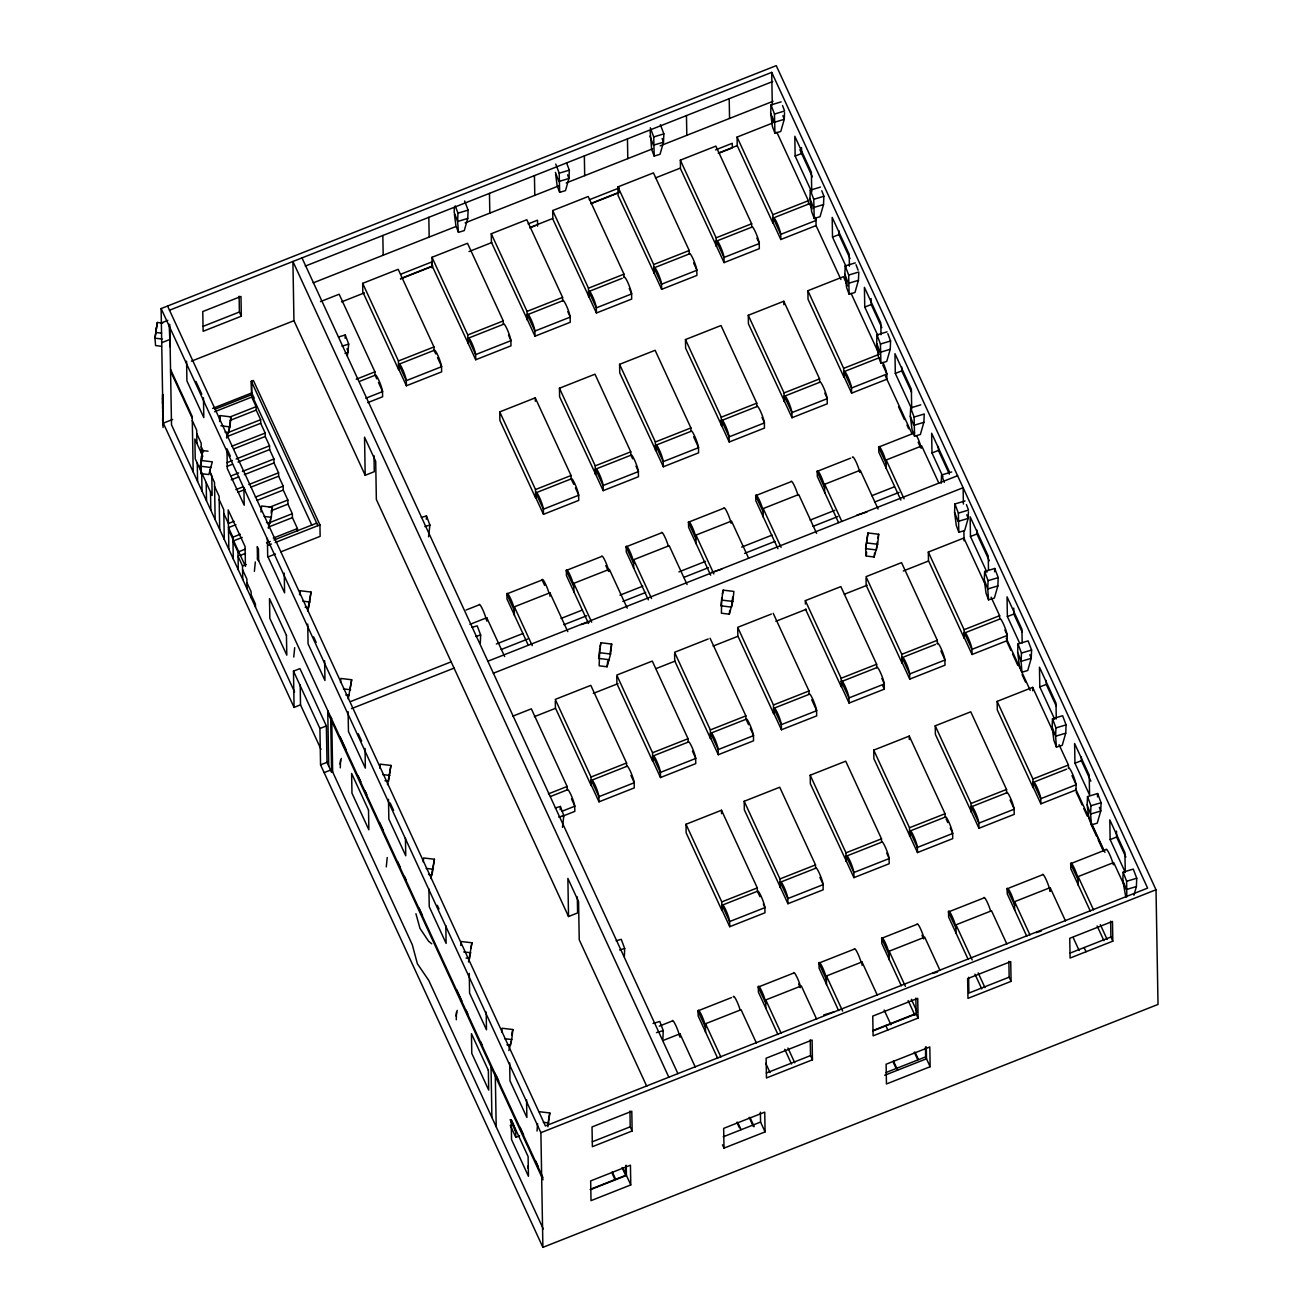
<?xml version="1.0" encoding="UTF-8"?>
<svg xmlns="http://www.w3.org/2000/svg" width="1313" height="1313" viewBox="0 0 1313 1313"><rect width="100%" height="100%" fill="white"/><g stroke="black" fill="none" stroke-linecap="round" stroke-linejoin="round"><path stroke-width="1.5" d="M162.812 416.237L163.075 427.562M162.664 409.64L162.812 416.566M162.664 408.622L162.681 394.228L162.664 407.998M162.746 403.6L162.779 406.866L162.631 397.609M162.763 404.683L162.681 402.041L163.009 412.43M162.746 401.089L162.681 402.812L162.746 400.892M331.762 720.492L332.649 771.913L331.615 772.323L327.003 762.311L326.363 725.941L299.938 668.596L293.488 671.14L319.912 728.485L320.553 764.855L542.893 1247.35L1158.017 1004.429L1156.014 889.754L776.246 65.65L161.122 308.571L163.091 423.853L163.157 416.73M163.107 425.051L163.157 416.172M163.091 424.559L163.14 417.928M162.779 406.8L162.714 416.008L162.812 412.397M163.091 423.459L162.943 405.619M162.993 418.141L163.091 421.703M162.812 415.154L162.828 413.923M162.828 408.524L162.812 409.853L162.96 407.949M162.943 403.928L162.812 412.266M300.201 684.713L300.513 704.835L294.063 707.395L163.107 422.72M162.779 413.529L162.845 409.262L162.828 411.412M162.714 398.889L162.763 398.069M163.157 416.927L163.14 418.125L163.009 413.103M162.796 409.689L162.828 409.016M162.812 402.91L162.631 398.331L162.812 400.596M162.812 409.525L162.73 415.368M163.107 420.324L163.009 418.847L163.14 419.668M162.73 402.812L162.697 400.301M162.648 397.724L162.697 395.787M162.697 403.944L162.779 401.548M162.714 410.674L162.779 413.332M162.763 416.713L162.664 420.505L162.812 415.696M345.122 338.278L345.253 334.963L338.508 336.981M345.253 334.963L348.716 344.104L347.371 355.889M426.315 519.242L426.462 515.911L421.391 517.437M426.462 515.911L429.909 525.052L428.563 536.836M454.38 207.339L454.167 212.329L457.63 221.47L458.434 232.335L464.26 230.596L467.756 218.434L468.101 210.129L464.638 200.971M455.217 205.846L457.974 213.166L457.63 221.47L467.756 218.434M480.312 643.288L480.656 634.983L477.21 625.825L472.138 627.351M555.744 164.043L559.207 173.201L559.666 192.355L565.476 190.615L568.972 178.453L569.333 170.148L566.56 162.828M560.224 809.776L560.372 806.445L555.317 807.971M560.372 806.445L563.835 815.603L562.489 827.371M660.39 124.719L663.853 133.877L663.492 142.181L660.012 154.327L654.186 156.083L651.642 149.354L650.132 131.087M650.263 127.771L653.726 136.913L654.186 156.083M624.332 956.767L624.676 948.462L621.23 939.32L616.158 940.83M662.901 1038.911L663.246 1030.607L659.799 1021.448L653.037 1023.484M784.534 112.672L784.255 119.319L780.759 131.481L774.933 133.22L772.405 126.491L770.665 113.213L771.026 104.909L781.137 101.872M771.026 104.909L774.473 114.05L774.933 133.22M821.807 190.762L823.891 196.261L823.53 204.565L820.034 216.711L814.224 218.467L811.68 211.738L809.957 198.46L810.302 190.155L820.428 187.103M810.302 190.155L813.765 199.297L814.224 218.467M849.134 294.227L848.674 275.057L858.8 272.021L858.439 280.326L854.96 292.487L849.134 294.227L846.59 287.498L844.866 274.22L845.211 265.915L855.337 262.879M887.818 333.666L890.575 340.986L890.23 349.291L886.735 361.436L880.908 363.192L878.364 356.463L876.641 343.185L876.986 334.881L887.112 331.828M876.986 334.881L880.449 344.022L880.908 363.192M914.57 436.211L914.111 417.058L924.237 414.005L923.876 422.326L920.38 434.472L914.57 436.211L912.026 429.499L910.303 416.205L910.648 407.9L920.774 404.864M941.208 483.299L941.569 474.994L951.695 471.958M968.436 511.742L968.157 518.389L964.661 530.55L958.835 532.29L956.307 525.561L954.567 512.283L954.928 503.979L965.039 500.942M954.928 503.979L958.375 513.12L958.835 532.29M984.29 579.821L984.635 571.516L994.762 568.463L998.225 577.622L997.864 585.926L994.368 598.072L988.558 599.828L986.014 593.099L984.29 579.821L987.737 588.963L988.558 599.828M984.635 571.516L988.098 580.658L987.737 588.963L997.864 585.926M994.614 571.795L994.762 568.463M1017.657 652.233L1018.002 643.912L1028.128 640.875L1031.591 650.033L1031.23 658.338L1027.734 670.483L1021.924 672.24L1019.38 665.51L1017.657 652.233L1021.104 661.375L1021.924 672.24M1018.002 643.912L1021.465 653.07L1021.104 661.375L1031.23 658.338L1029.852 654.678M1052.14 727.074L1052.501 718.769L1062.627 715.733L1066.074 724.874L1065.729 733.179L1062.233 745.341L1056.423 747.081L1053.879 740.351L1052.14 727.074L1055.603 736.232L1056.423 747.081M1052.501 718.769L1055.947 727.911L1055.603 736.232L1065.729 733.179M1087.148 804.902L1087.509 796.597L1097.635 793.544L1101.082 802.703L1100.737 811.007L1097.241 823.153L1091.431 824.909L1088.887 818.18L1087.148 804.902L1090.611 814.044L1091.431 824.909M1087.509 796.597L1090.955 805.739L1090.611 814.044L1100.737 811.007L1099.358 807.347M1097.487 796.876L1097.635 793.544M1125.815 897.074L1122.812 880.432L1123.173 872.127L1133.283 869.091L1136.746 878.233L1136.401 886.538L1133.907 895.22M1123.173 872.127L1126.62 881.269L1126.817 896.828M163.091 423.213L172.643 419.487M162.681 323.146L157.314 322.489L154.983 338.163L155.574 345.565L161.499 346.287M162.139 339.033L154.983 338.163L157.314 322.489M208.045 451.196L202.678 450.54L200.347 466.213L200.938 473.616L208.833 474.567L212.329 461.831L201.595 460.535L200.347 466.213L211.098 467.51M201.595 460.535L202.678 450.54M200.938 473.616L201.431 456.218M219.583 421.588L220.223 415.597L230.973 416.894L229.89 426.889L226.952 437.869M226.591 437.705L227.001 433.881M260.992 512.004L261.632 505.997L272.382 507.294L271.299 517.289L268.361 528.269M270.494 518.963L270.051 522.968L266.473 522.541M299.873 594.74L300.3 590.752L311.05 592.048L307.587 611.251M340.51 682.465L340.937 678.46L351.687 679.757L348.224 698.959M340.313 767.826L340.461 760.129M349.997 689.44L351.687 679.757M379.752 768.154L380.196 764.15L390.929 765.446L387.483 784.649M423.229 861.968L423.656 857.963L434.406 859.26L430.943 878.463M460.797 945.491L461.24 941.503L471.974 942.8L468.528 962.002M456.284 1019.758L456.432 1012.044M470.3 952.467L469.644 958.474L466.066 958.03M501.664 1032.248L502.108 1028.243L512.841 1029.54L511.758 1039.551L508.82 1050.515M510.954 1041.225L510.511 1045.214L506.933 1044.787M548.128 1122.648L549.802 1112.964L539.069 1111.684M599.68 648.409L599.171 665.822L607.082 666.774L610.578 654.038L611.661 644.043L600.911 642.746L600.09 646.521M547.898 1126.751L549.802 1112.964M609.33 659.717L598.597 658.42L600.911 642.746M607.082 666.774L607.706 661.03M609.987 653.71L611.661 644.043M721.69 597.825L721.411 613.22L729.322 614.172L732.818 601.436L733.901 591.441L723.151 590.144L722.331 593.936M732.654 597.12L731.571 607.115L720.837 605.818L723.151 590.144M729.322 614.172L729.733 610.348M877.248 541.924L876.395 549.934L865.644 548.637L867.975 532.963L878.709 534.26L877.642 544.255L874.13 556.991L866.235 556.039L865.644 548.637L867.975 532.963M866.235 556.039L866.646 552.199M874.13 556.991L874.54 553.15M219.402 419.372L220.223 415.597M230.973 416.894L228.643 432.568L225.065 432.125M255.329 561.98L254.377 571.368M271.135 512.973L272.382 507.294M299.479 594.526L300.3 590.752M294.703 647.67L293.751 657.042M311.05 592.048L308.719 607.722L305.141 607.279M340.034 764.117L341.282 758.454M390.929 765.446L388.615 781.12L385.021 780.693M387.22 857.504L386.268 866.875M434.406 859.26L432.075 874.934L428.498 874.507M455.988 1016.049L457.236 1010.37M470.727 948.462L471.974 942.8M511.594 1035.218L512.841 1029.54M537.575 1123.567L537.033 1131.051M877.888 538.035L878.709 534.26M169.508 310.213L771.716 72.379L1147.628 888.113L545.42 1125.947L167.572 306.027M161.368 322.949L167.818 320.388M305.273 266.112L772.717 81.521M161.712 342.693L169.246 339.722M203.023 326.379L239.393 312.018L239.114 296.213M313.183 282.869L455.709 226.591M465.179 222.849L558.813 185.872M566.215 182.95L652.545 148.845M660.16 145.841L773.062 101.265M241.329 316.203L203.121 331.286L202.776 311.542L240.985 296.459L241.329 316.203L239.393 312.018M398.791 366.015L398.594 369.544L362.815 291.896L362.667 283.345L398.184 269.313L433.963 346.944L434.029 350.374L435.834 353.952M468.183 343.399L432.141 265.866L431.993 257.299L467.51 243.282L503.289 320.914L503.355 324.344A9.667 1.395 68.5 0 1 507.064 329.087A9.667 1.395 68.5 0 1 510.888 340.691L510.97 345.828L475.716 359.746L468.183 343.399L468.101 338.262A9.667 1.395 68.5 0 1 471.81 343.021A9.667 1.395 68.5 0 1 475.634 354.608L475.716 359.746M527.465 319.847L491.423 242.314L491.275 233.747L526.792 219.731L562.571 297.362L562.637 300.792A9.667 1.395 68.5 0 1 566.33 305.535A9.667 1.395 68.5 0 1 570.17 317.139L570.252 322.276L534.998 336.194L527.465 319.847L527.383 314.71A9.667 1.395 68.5 0 1 531.076 319.469A9.667 1.395 68.5 0 1 534.916 331.057L534.998 336.194M320.454 301.613L339.148 294.227L374.927 371.858L374.993 375.288A9.667 1.395 68.5 0 1 378.702 380.031A9.667 1.395 68.5 0 1 382.526 391.635L382.608 396.772L367.771 402.631M772.93 218.139L773.012 223.276L737.233 145.628L737.085 137.077L772.602 123.045L772.504 116.972M588.881 296.64L552.839 219.107L552.691 210.556L588.208 196.523L623.987 274.171L624.052 277.585A9.667 1.395 68.5 0 1 627.762 282.344A9.667 1.395 68.5 0 1 631.586 293.931L631.684 299.069L596.414 312.986L588.881 296.64L588.798 291.502A9.667 1.395 68.5 0 1 592.508 296.262A9.667 1.395 68.5 0 1 596.332 307.849L596.414 312.986M716.537 246.253L680.495 168.721L680.347 160.153L715.864 146.12L751.643 223.768L751.709 227.198A9.667 1.395 68.5 0 1 755.418 231.941A9.667 1.395 68.5 0 1 759.242 243.545L759.324 248.666L724.07 262.6L716.537 246.253L716.455 241.116A9.667 1.395 68.5 0 1 720.164 245.859A9.667 1.395 68.5 0 1 723.988 257.463L724.07 262.6M654.12 272.989L618.078 195.456L617.914 186.906L653.447 172.873L689.227 250.52L689.276 253.934A9.667 1.395 68.5 0 1 692.985 258.694A9.667 1.395 68.5 0 1 696.809 270.281L696.908 275.418L661.654 289.336L654.12 272.989L654.022 267.868A9.667 1.395 68.5 0 1 657.731 272.612A9.667 1.395 68.5 0 1 661.555 284.199L661.654 289.336M400.613 274.269L431.879 261.927L431.993 267.852M528.138 223.916L537.509 220.207L537.608 226.131M589.291 199.757L619.276 187.923M715.536 149.895L732.26 143.298L732.326 147.253M191.419 361.173L293.948 320.684L292.914 261.468L668.826 1077.202M341.561 301.892L364.39 292.881M400.531 278.602L432.863 265.833M469.004 251.554L491.833 242.544M529.878 227.51L552.707 218.5M590.752 203.482L619.293 192.207M655.433 177.928L680.167 168.162M718.211 153.145L737.233 145.628M400.465 278.963L431.731 266.605M529.861 227.855L535.474 225.639M591.014 203.712L619.129 192.617M719.114 153.129L732.112 147.992M810.892 190.204L795.153 156.05L801.603 153.506L801.504 147.581M212.657 408.409L251.653 392.997L251.341 381.262L253.393 380.458L319.929 524.872L320.142 536.344L280.998 551.788M214.544 409.377L251.686 394.704L311.788 525.118M214.577 411.773L251.735 397.1L251.456 381.541M230.12 416.927L256.133 406.653L251.735 397.1M230.185 420.357L256.199 410.083L256.133 406.653M398.594 369.544L398.446 360.977L433.963 346.944M467.92 343.497L467.773 334.946L503.289 320.914M527.202 319.945L527.055 311.394L562.571 297.362M356.233 379.244L374.927 371.858M773.012 223.276L772.865 214.708L808.381 200.692L776.869 132.285M588.618 296.754L588.47 288.187L623.987 274.171M716.274 246.352L716.127 237.801L751.643 223.768M398.496 364.407L434.16 350.325A9.667 1.395 68.5 0 1 437.721 355.117A9.667 1.395 68.5 0 1 441.545 366.721L441.644 371.858L406.39 385.776L398.857 369.429M227.182 432.913L260.631 419.7L256.199 410.083M653.858 273.104L653.693 264.537L689.227 250.52M467.838 338.377L503.503 324.278M527.104 314.825L562.768 300.726M360.139 381.147L375.124 375.239L376.798 378.866M775.047 217.302L808.595 204.057L808.381 200.692M588.536 291.617L622.198 278.323M716.192 241.215L751.857 227.133M653.759 267.967L689.423 253.885M227.247 436.507L260.68 423.295L260.631 419.7M231.744 446.256L265.177 433.044L260.68 423.295M233.665 448.931L265.242 436.474L265.177 433.044M365.818 398.233L382.657 391.569L378.472 382.493M816.128 220.403L780.726 234.371L780.808 239.508L816.062 225.59L815.98 220.453A9.667 1.395 68.5 0 0 815.357 217.433M226.821 462.701L232.401 460.486M236.11 459.025L269.542 445.813L265.242 436.474M226.886 466.46L232.467 464.26M238.03 462.061L269.608 449.588L269.542 445.813M846.146 266.687L832.524 237.144L838.974 234.584L838.909 230.645M231.219 475.864L238.654 472.926M242.363 471.449L273.941 458.992L269.608 449.588M231.285 479.803L238.72 476.865M244.3 474.666L274.023 462.931L273.941 458.992M235.848 489.667L243.266 486.729M248.846 484.53L278.569 472.795L274.023 462.931M237.751 492.359L245.186 489.421M250.767 487.221L278.619 476.209L278.569 472.795M255.329 497.135L283.198 486.122L278.619 476.209M257.25 500.335L283.263 490.061L283.198 486.122M655.794 450.425L619.736 372.892L619.588 364.325L655.121 350.292L690.901 427.94L690.95 431.37A9.667 1.395 68.5 0 1 694.659 436.113A9.667 1.395 68.5 0 1 698.483 447.717L698.582 452.837L663.328 466.772L655.794 450.425L655.696 445.288A9.667 1.395 68.5 0 1 659.405 450.031A9.667 1.395 68.5 0 1 663.229 461.634L663.328 466.772M535.573 492.949L571.253 478.868A9.667 1.395 68.5 0 1 574.815 483.676A9.667 1.395 68.5 0 1 578.639 495.264L578.721 500.401L543.467 514.335L543.385 509.198A9.667 1.395 68.5 0 0 539.545 497.594A9.667 1.395 68.5 0 0 535.852 492.851L535.671 498.087L499.892 420.439L499.744 411.888L535.261 397.855L571.04 475.503L571.106 478.917L573.765 484.316M595.659 474.305L559.601 396.772L559.453 388.221L594.986 374.189L630.765 451.82L630.814 455.25A9.667 1.395 68.5 0 1 634.524 459.993A9.667 1.395 68.5 0 1 638.348 471.597L638.446 476.734L603.176 490.652L595.659 474.305L595.56 469.168A9.667 1.395 68.5 0 1 599.27 473.927A9.667 1.395 68.5 0 1 603.094 485.515L603.176 490.652M844.013 373.384L843.816 376.913L808.037 299.266L807.889 290.715L843.406 276.682L847.673 285.922M721.674 425.658L685.616 348.126L685.468 339.558L721.001 325.526L756.78 403.173L756.83 406.603A9.667 1.395 68.5 0 1 760.539 411.346A9.667 1.395 68.5 0 1 764.363 422.95L764.461 428.071L729.207 442.005L721.674 425.658L721.576 420.521A9.667 1.395 68.5 0 1 725.285 425.264A9.667 1.395 68.5 0 1 729.109 436.868L729.207 442.005M784.468 401.384L748.426 323.835L748.279 315.284L783.795 301.251L819.575 378.899L819.64 382.313A9.667 1.395 68.5 0 1 823.349 387.072A9.667 1.395 68.5 0 1 827.174 398.66L827.256 403.797L792.002 417.731L784.468 401.384L784.124 396.345M233.977 521.294L228.413 523.493L223.817 513.547M269.28 507.36L287.842 500.023L283.263 490.061M235.913 524.675L228.478 527.613L232.893 537.181L233.271 558.911M271.2 510.741L287.924 504.126L287.842 500.023M293.948 320.684L365.195 475.29L374.271 471.695L373.992 455.644M232.893 537.181L240.312 534.243M270.035 522.508L292.323 513.695L287.924 504.126M242.249 537.444L232.959 541.104L237.998 552.034L238.293 569.826M268.246 527.169L292.405 517.634L292.323 513.695M237.998 552.034L245.416 549.097M273.285 538.084L297.427 528.548L292.405 517.634M266.555 542.926L270.265 541.465M273.99 540.004L316.712 523.132M877.855 335.537L864.758 307.078L871.208 304.534L871.093 298.609M239.918 555.58L245.498 553.38M267.737 545.486L271.446 544.025M275.156 542.548L319.929 524.872M242.757 579.493L242.511 565.969L246.237 564.508M267.967 556.942L275.418 554.004M655.515 450.523L655.368 441.972L690.901 427.94M535.671 498.087L535.523 489.536L571.04 475.503M595.38 474.42L595.232 465.852L630.765 451.82M843.816 376.913L843.668 368.346L879.185 354.329L851.07 293.324M721.395 425.757L721.247 417.206L756.78 403.173M784.206 401.483L784.058 392.932L819.575 378.899M595.298 469.283L630.962 455.201L632.636 458.828M655.433 445.386L691.098 431.304M843.717 371.776L843.996 371.661A9.667 1.395 68.5 0 1 847.689 376.421A9.667 1.395 68.5 0 1 851.53 388.008L851.612 393.145L886.866 379.227L886.784 374.09A9.667 1.395 68.5 0 0 882.96 362.486M845.851 370.939L879.25 357.743M721.313 420.62L756.977 406.538M786.241 395.508L819.788 382.264M895.318 373.417L894.974 353.673L911.353 389.222L911.698 408.967L895.318 373.417L901.768 370.873L901.703 366.934M466.033 610.036L479.032 604.899A9.667 1.395 68.5 0 1 482.265 608.658A9.667 1.395 68.5 0 1 486.352 619.933M549.064 593.295A9.667 1.395 68.5 0 0 544.944 582.808A9.667 1.395 68.5 0 0 542.154 579.969L506.752 593.952L514.286 610.299L514.384 615.436M850.627 458.155L817.096 471.4L824.63 487.747L824.712 492.884M469.939 624.364L486.762 617.717L504.652 656.533M514.286 610.299L514.368 606.819L549.901 592.787L567.79 631.602M573.83 591.95L573.814 583.333L609.347 569.317L627.237 608.132M633.67 568.316L633.67 559.699L669.187 545.683L687.076 584.498M695.988 543.713L695.988 535.097L731.505 521.064L748.541 558.041M763.214 517.158L763.214 508.541L798.731 494.525L816.62 533.341M824.63 487.747L824.712 484.267L860.228 470.235L878.118 509.05M886.209 468.593L886.193 459.977L921.726 445.944L938.762 482.921M942.915 476.701L931.984 452.969L938.434 450.425L938.368 446.469M350.538 701.585L451.163 661.834M496.363 643.994L522.984 633.473M561.028 618.456L581.938 610.2M619.966 595.166L642.796 586.156M678.919 571.894L705.541 561.373M741.681 547.111L772.11 535.097M810.137 520.079L834.855 510.314M871.832 495.707L894.334 486.828M351.523 708.626L454.068 668.12M501.172 649.525L527.793 639.004M563.917 624.742L586.747 615.731M622.871 601.469L645.684 592.458M683.728 577.425L708.446 567.676M744.569 553.397L774.998 541.383M813.042 526.365L837.76 516.6M874.721 501.993L899.11 492.375M330.679 718.917L331.729 718.506M487.862 661.227L957.587 475.716M319.912 728.485L326.363 725.941M493.393 673.224L963.118 487.714L963.397 504.061M320.553 764.855L327.003 762.311M324.13 772.635L330.581 770.091M512.661 716.209L531.355 708.839L567.134 786.471L567.183 789.901A9.667 1.395 68.5 0 1 570.892 794.644A9.667 1.395 68.5 0 1 574.717 806.248L574.815 811.385L561.816 816.505M708.216 638.988L674.57 652.282L710.349 729.913L710.497 738.48L710.678 733.228A9.667 1.395 68.5 0 1 714.37 737.988A9.667 1.395 68.5 0 1 718.211 749.575L718.293 754.712L753.547 740.795L753.465 735.657A9.667 1.395 68.5 0 0 749.625 724.054A9.667 1.395 68.5 0 0 745.932 719.311L745.866 715.88L710.087 638.249M771.355 614.057L737.693 627.335L773.472 704.983L773.62 713.533L773.8 708.298A9.667 1.395 68.5 0 1 777.509 713.057A9.667 1.395 68.5 0 1 781.333 724.645L781.432 729.782L816.686 715.864L816.588 710.727A9.667 1.395 68.5 0 0 812.763 699.123A9.667 1.395 68.5 0 0 809.054 694.38L809.005 690.95L773.226 613.319M805.394 604.046L805.345 600.632L840.862 586.599L876.641 664.247L876.707 667.661A9.667 1.395 68.5 0 1 880.399 672.42A9.667 1.395 68.5 0 1 884.24 684.007L884.322 689.144L849.068 703.062L841.535 686.715L841.469 683.302M991.102 597.185L999.62 615.682L999.685 619.096A9.667 1.395 68.5 0 1 1003.395 623.839A9.667 1.395 68.5 0 1 1007.219 635.443L1007.301 640.58L972.047 654.498L971.965 649.361A9.667 1.395 68.5 0 0 968.141 637.773A9.667 1.395 68.5 0 0 964.431 633.014L964.251 638.266L928.472 560.618L928.324 552.067L963.84 538.035L985.144 584.252M986.949 572.255L970.471 536.508L976.921 533.964L976.856 530.009M534.358 716.668L555.268 708.413M593.312 693.395L618.029 683.63M656.073 668.596L675.079 661.096M713.123 646.078L737.84 636.313M775.885 621.295L806.313 609.265M844.341 594.247L867.171 585.237M903.295 570.974L928.012 561.209M548.44 793.856L567.134 786.471M591.047 777.033L626.564 763.001L590.801 685.353L555.268 699.386L591.047 777.033L591.195 785.584L591.375 780.349A9.667 1.395 68.5 0 1 595.084 785.092A9.667 1.395 68.5 0 1 598.909 796.696L598.991 801.833L634.261 787.898L634.163 782.761A9.667 1.395 68.5 0 0 630.338 771.174A9.667 1.395 68.5 0 0 626.629 766.415L626.564 763.001M652.545 752.743L688.061 738.71L652.282 661.079L616.765 675.095L652.545 752.743L652.692 761.294L652.61 756.173M710.349 729.913L745.866 715.88M773.472 704.983L809.005 690.95M841.535 686.715L841.124 678.263L876.641 664.247M901.785 654.317L937.318 640.284L901.539 562.637L866.006 576.67L901.785 654.317L901.933 662.868L901.85 657.731M964.251 638.266L964.103 629.698L999.62 615.682M550.492 796.499L567.183 789.901M591.113 780.447L626.777 766.365M654.727 755.32L688.275 742.075M710.399 733.343L746.063 719.261L748.574 724.694M773.538 708.413L809.202 694.314M841.173 681.693L876.838 667.611M903.968 656.894L935.513 644.437M902.212 662.77L909.745 679.116L944.999 665.182L944.9 660.045A9.667 1.395 68.5 0 0 941.076 648.458A9.667 1.395 68.5 0 0 937.367 643.698L937.515 643.649M964.169 633.129L999.833 619.047M1019.791 643.534L1007.383 616.585L1013.833 614.041L1013.734 608.116M561.734 811.368L574.864 806.182L571.516 798.928M652.955 761.195L660.488 777.542L695.742 763.624L695.66 758.487A9.667 1.395 68.5 0 0 691.836 746.884A9.667 1.395 68.5 0 0 688.127 742.14L688.061 738.71M722.117 906.938L721.92 910.467L686.141 832.819L685.993 824.269L721.51 810.236L757.289 887.883L757.338 891.297L759.997 896.697M780.398 887.375L744.34 809.826L744.192 801.275L779.725 787.242L815.504 864.89L815.554 868.303A9.667 1.395 68.5 0 1 819.263 873.063A9.667 1.395 68.5 0 1 823.087 884.65L823.185 889.787L787.931 903.721L780.398 887.375L780.299 882.238A9.667 1.395 68.5 0 1 784.009 886.981A9.667 1.395 68.5 0 1 787.833 898.584L787.931 903.721M846.393 861.295L810.351 783.763L810.203 775.212L845.72 761.179L881.499 838.826L881.565 842.24A9.667 1.395 68.5 0 1 885.274 847A9.667 1.395 68.5 0 1 889.098 858.587L889.18 863.724L853.926 877.642L846.393 861.295L846.311 856.174A9.667 1.395 68.5 0 1 850.003 860.918A9.667 1.395 68.5 0 1 853.844 872.521L853.926 877.642M909.942 836.217L873.884 758.668L873.736 750.117L909.269 736.084L945.048 813.732L945.097 817.146A9.667 1.395 68.5 0 1 948.807 821.905A9.667 1.395 68.5 0 1 952.631 833.492L952.729 838.63L917.475 852.547L909.942 836.217L909.581 831.178M971.423 811.926L935.381 734.394L935.233 725.826L970.75 711.81L1006.529 789.441L1006.595 792.871A9.667 1.395 68.5 0 1 1010.304 797.615A9.667 1.395 68.5 0 1 1014.128 809.218L1014.21 814.355L978.956 828.273L971.423 811.926L971.374 808.496M1033.265 784.058L1033.068 787.587L997.289 709.939L997.141 701.388L1032.658 687.356L1053.962 733.573M1054.7 719.261L1039.798 686.945L1046.248 684.401L1046.182 680.446M365.195 475.29L364.538 437.147L375.699 461.372L376.355 499.498L568.529 916.523L577.605 912.945L577.326 896.894M721.92 910.467L721.773 901.9L757.289 887.883M780.119 887.473L779.971 878.922L815.504 864.89M846.13 861.41L845.982 852.843L881.499 838.826M909.663 836.315L909.515 827.748L945.048 813.732M971.16 812.025L971.013 803.474L1006.529 789.441M1033.068 787.587L1032.921 779.019L1068.437 765.003L1059.066 744.668M1074.953 763.23L1074.608 743.486L1089.216 775.162L1089.56 794.907L1074.953 763.23L1081.403 760.687L1081.338 756.731M721.822 905.33L757.486 891.248A9.667 1.395 68.5 0 1 761.048 896.057A9.667 1.395 68.5 0 1 764.872 907.644L764.97 912.781L729.716 926.699L722.183 910.352M780.037 882.336L815.701 868.254M846.032 856.273L881.696 842.191M911.698 830.341L945.245 817.096M971.078 806.888L1006.743 792.806M1032.97 782.45L1033.233 782.351A9.667 1.395 68.5 0 1 1036.942 787.094A9.667 1.395 68.5 0 1 1040.766 798.698L1040.864 803.819L1076.118 789.901L1076.036 784.764A9.667 1.395 68.5 0 0 1072.196 773.176A9.667 1.395 68.5 0 0 1068.503 768.417L1068.437 765.003M1035.104 781.612L1066.648 769.155M1110.141 839.598L1109.797 819.854L1124.929 852.679L1125.274 872.423L1110.141 839.598L1116.592 837.038L1116.493 831.129M659.241 1026.142L672.24 1021.005A9.667 1.395 68.5 0 1 675.473 1024.78A9.667 1.395 68.5 0 1 679.56 1036.039M731.456 997.617L697.909 1010.862L705.442 1027.209L705.541 1032.346M1007.022 888.803L1007.153 888.737A9.667 1.395 68.5 0 1 1010.862 893.496A9.667 1.395 68.5 0 1 1014.686 905.084L1007.022 888.803L1007.252 893.874L1026.782 936.267M1009.024 888.015L1042.424 874.819A9.667 1.395 68.5 0 1 1046.116 879.562A9.667 1.395 68.5 0 1 1049.957 891.166M663.147 1040.47L679.97 1033.823L695.299 1067.108M717.686 1058.327L698.155 1015.95L698.056 1010.813A9.667 1.395 68.5 0 1 701.766 1015.556A9.667 1.395 68.5 0 1 705.59 1027.16L705.541 1023.73L741.057 1009.713L756.386 1042.982M765.807 1008.548L765.791 999.932L801.324 985.915L816.653 1019.183M826.468 984.586L826.468 975.969L861.985 961.953L877.33 995.221M889.196 959.819L889.196 951.203L924.713 937.17L940.042 970.455M956.012 933.428L956.012 924.812L991.528 910.795L1006.874 944.063M1014.637 910.286L1014.637 901.67L1050.154 887.637L1065.483 920.905M1078.186 885.192L1078.17 876.575L1113.703 862.543L1124.765 886.57M510.248 1125.307L515.796 1137.37L519.505 1135.909M542.893 1247.35L540.89 1132.676L1156.014 889.754M872.85 1030.574L915.982 1013.538L918.066 1018.084L873.096 1035.842L872.751 1016.098L917.721 998.34L918.066 1018.084M592.344 1141.768L630.224 1126.8L629.945 1111.011M766.365 1073.033L810.515 1055.603L810.236 1039.814M873.014 1030.918L916.129 1013.899L915.867 998.093M1008.876 961.362L1009.155 977.167L968.896 993.055L968.617 977.266M1069.947 953.156L1110.913 937.006L1110.617 921.184M632.144 1130.985L592.376 1146.692L592.032 1126.948L631.799 1111.258L632.144 1130.985L630.224 1126.8M812.452 1059.788L766.464 1077.957L766.119 1058.212L812.107 1040.044L812.452 1059.788L810.515 1055.603M1011.076 981.353L967.976 998.372L967.632 978.628L1010.731 961.608L1011.076 981.353L1009.155 977.167M1112.817 941.158L1070.095 958.047L1069.75 938.303L1112.472 921.431L1112.817 941.158L1110.913 937.006M590.276 1189.315L626.252 1175.102L626.071 1165.238M723.217 1136.812L760.555 1122.057L760.391 1112.193M885.717 1072.639L925.616 1056.883L925.452 1047.003M590.44 1189.693L626.416 1175.48L626.252 1165.616M884.699 1075.281L926.502 1058.77L926.289 1046.921M630.782 1184.933L591.014 1200.64L590.669 1180.896L630.437 1165.189L630.782 1184.933L622.887 1167.618M724.005 1148.12L765.085 1131.888L764.74 1112.144L723.66 1128.376L724.005 1148.12L722.495 1144.838M930.146 1066.714L886.456 1083.964L886.111 1064.219L929.801 1046.97L930.146 1066.714L925.616 1056.883M653.726 136.913L663.853 133.877M559.207 173.201L569.333 170.148M774.473 114.05L784.6 111.014L782.532 105.532M457.974 213.166L468.101 210.129M813.765 199.297L823.891 196.261M341.971 346.14L348.716 344.104M823.53 204.565L813.404 207.602L809.957 198.46M344.991 353.427L348.355 352.426L346.977 348.766M858.439 280.326L848.329 283.378L844.866 274.22M880.449 344.022L890.575 340.986M890.23 349.291L880.104 352.327L876.641 343.185M424.854 526.579L429.909 525.052M923.876 422.326L913.75 425.363L910.303 416.205M856.782 515.123L866.908 512.07M475.601 636.493L480.656 634.983M711.597 572.271L721.723 569.235M580.986 624.578L589.422 622.05M958.375 513.12L968.502 510.084L966.434 504.602M988.098 580.658L998.225 577.622M1021.465 653.07L1031.591 650.033M558.764 817.113L563.835 815.603M1055.947 727.911L1066.074 724.874M1090.955 805.739L1101.082 802.703M619.621 949.988L624.676 948.462M1126.62 881.269L1136.746 878.233M1136.401 886.538L1126.275 889.59L1122.812 880.432M656.5 1032.625L663.246 1030.607M1036.105 932.657L1041.176 931.13M932.558 973.507L937.63 971.997M823.727 1014.933L833.853 1011.896M156.231 332.501L161.597 333.141M220.929 425.806L229.89 426.889M866.892 542.958L877.642 544.255M264.143 516.436L271.299 517.289M722.068 600.139L732.818 601.436M302.811 601.173L309.966 602.043M599.844 652.742L610.578 654.038M343.432 688.898L350.604 689.768M345.779 695.004L349.356 695.43M382.69 774.588L389.846 775.441M426.151 868.402L433.323 869.272M463.735 951.925L470.891 952.795M504.602 1038.681L511.758 1039.551M543.352 1122.32L548.719 1122.976M431.747 943.784L428.596 941.24L419.979 928.373L415.926 913.717M251.538 392.735L254.23 398.085M949.299 471.548L931.639 433.224L931.984 452.969M799.896 149.797L812.37 176.878M838.974 234.584L850.036 258.595M871.208 304.534L881.86 327.643M901.768 370.873L911.599 392.193M938.434 450.425L949.365 474.141M976.921 533.964L989.28 560.766M1013.833 614.041L1022.105 631.996M1046.248 684.401L1056.177 705.951M1081.403 760.687L1090.857 781.186M1116.592 837.038L1125.848 857.11M814.306 216.826L815.98 220.453M882.73 364.948L886.915 374.041L851.53 388.008L843.996 371.661M918.164 442.218L920.676 447.667M1004.855 629.945L1007.366 635.394L971.965 649.361L964.431 633.014M1071.982 775.622L1076.168 784.714L1040.766 798.698L1033.233 782.351M816.062 225.59L840.911 279.488M885.438 376.109L911.977 433.733M1006.201 638.184L1030.229 690.343M1075.724 789.047L1104.906 852.367M1091.497 824.219L1103.33 849.888M898.519 406.718L904.427 419.553M906.955 425.051L908.645 428.711M1006.644 641.121L1010.928 650.427M1012.651 654.153L1017.788 665.314M1022.088 674.619L1025.519 682.054M1076.102 791.854L1082.109 804.869M1083.816 808.595L1087.246 816.046M1091.513 825.286L1096.585 836.283M1098.275 839.959L1103.347 850.955M886.193 459.977L904.083 498.792M1078.17 876.575L1093.516 909.843M1100.327 924.631L1107.138 939.419M737.085 137.077L772.865 214.708M807.889 290.715L843.668 368.346M928.324 552.067L964.103 629.698M997.141 701.388L1032.921 779.019M886.111 463.456L878.578 447.109L913.979 433.126A9.667 1.395 68.5 0 1 914.554 432.699M773.275 223.161L780.808 239.508M844.078 376.798L851.612 393.145M900.899 500.105L878.807 452.181L878.725 447.06A9.667 1.395 68.5 0 1 882.434 451.803A9.667 1.395 68.5 0 1 886.259 463.407M964.513 638.151L972.047 654.498M1033.331 787.472L1040.864 803.819M1090.332 911.173L1070.801 868.779L1070.702 863.642A9.667 1.395 68.5 0 1 1074.411 868.402A9.667 1.395 68.5 0 1 1078.236 879.989L1070.555 863.708L1105.956 849.724A9.667 1.395 68.5 0 1 1109.19 853.483A9.667 1.395 68.5 0 1 1113.293 864.758M1097.126 925.911L1103.921 940.65M1084.128 947.576L1086.048 951.744M756.879 238.03L759.39 243.479L723.988 257.463L716.455 241.116M824.81 393.161L827.321 398.61L791.92 412.594L792.002 417.731M1010.091 800.077L1014.276 809.153L978.874 823.136L978.956 828.273M940.863 650.92L945.048 659.996L909.646 673.979L909.745 679.116M1073.164 937.548L1079.122 950.497M680.347 160.153L716.127 237.801M748.279 315.284L784.058 392.932M824.712 484.267L841.748 521.228M935.233 725.826L971.013 803.474M1014.637 901.67L1029.966 934.938M838.547 522.541L817.326 476.471L817.228 471.334A9.667 1.395 68.5 0 1 820.937 476.094A9.667 1.395 68.5 0 1 824.761 487.681M901.933 662.868L866.153 585.221L866.038 578.376M693.609 262.961L696.957 270.232L661.555 284.199L654.022 267.868M762 417.436L764.511 422.884L729.109 436.868L721.576 420.521M881.86 678.509L884.371 683.958L848.969 697.942L849.068 703.062M946.082 818.918L947.756 822.545M950.267 827.994L952.778 833.443L917.377 847.427L917.475 852.547M882.615 685.468L884.322 689.144M617.914 186.906L653.693 264.537M956.012 924.812L972.194 959.934M978.152 972.884L984.98 987.671M685.468 339.558L721.247 417.206M763.214 508.541L781.104 547.373M805.345 600.632L841.124 678.263M873.736 750.117L909.515 827.748M968.157 959.409L948.626 917.032L948.544 911.895L983.798 897.977A9.667 1.395 68.5 0 1 986.572 900.816A9.667 1.395 68.5 0 1 990.691 911.288M974.952 974.164L981.747 988.902M777.903 548.67L755.828 500.762L755.746 495.625A9.667 1.395 68.5 0 1 759.456 500.368A9.667 1.395 68.5 0 1 763.28 511.972L755.599 495.674L791 481.707A9.667 1.395 68.5 0 1 793.774 484.546A9.667 1.395 68.5 0 1 797.894 495.017M805.493 609.183L841.272 686.83M629.222 288.433L631.734 293.882L596.332 307.849L588.798 291.502M886.718 853.089L889.229 858.538L853.844 872.521L846.311 856.174M693.609 436.753L698.631 447.651L663.229 461.634L655.696 445.288M921.989 935.25L923.663 938.893M811.713 699.763L816.735 710.661L781.333 724.645L773.8 708.298M552.691 210.556L588.47 288.187M810.203 775.212L845.982 852.843M619.588 364.325L655.368 441.972M889.196 951.203L905.379 986.326M911.337 999.275L917.295 1012.208M695.988 535.097L713.878 573.912M889.098 954.682L881.581 938.335L916.966 924.352A9.667 1.395 68.5 0 1 919.757 927.208A9.667 1.395 68.5 0 1 923.876 937.679M695.89 538.576L688.373 522.229L723.758 508.246A9.667 1.395 68.5 0 1 727.008 512.004A9.667 1.395 68.5 0 1 731.095 523.28M901.342 985.8L881.811 943.423L881.712 938.286A9.667 1.395 68.5 0 1 885.422 943.029A9.667 1.395 68.5 0 1 889.246 954.633M908.136 1000.555L914.931 1015.294M710.678 575.225L688.603 527.301L688.504 522.18A9.667 1.395 68.5 0 1 692.214 526.923A9.667 1.395 68.5 0 1 696.038 538.527M773.899 713.435L781.432 729.782M773.62 713.533L737.84 635.902L737.725 629.058M915.079 1052.222L918.46 1059.575M914.258 1052.189L917.656 1059.525M567.79 311.624L570.302 317.073L534.916 331.057L527.383 314.71M635.984 466.099L638.495 471.548L603.094 485.515L595.56 469.168M884.141 1010.009L890.953 1024.796M819.886 877.33L823.235 884.601L787.833 898.584L780.299 882.238M750.248 728.338L753.596 735.592L718.211 749.575L710.678 733.228M885.733 1025.486L887.818 1030.016M893.349 1060.806L897.583 1069.98M893.382 1062.611L895.926 1068.109M491.275 233.747L527.055 311.394M559.453 388.221L595.232 465.852M826.468 975.969L842.651 1011.092M633.67 559.699L651.56 598.531M744.192 801.275L779.971 878.922M826.386 979.449L818.852 963.102L854.254 949.135A9.667 1.395 68.5 0 1 857.028 951.974A9.667 1.395 68.5 0 1 861.164 962.445M633.588 563.179L626.055 546.832L661.457 532.865A9.667 1.395 68.5 0 1 664.23 535.704A9.667 1.395 68.5 0 1 668.366 546.175M838.613 1010.567L819.082 968.19L819 963.053A9.667 1.395 68.5 0 1 822.709 967.796A9.667 1.395 68.5 0 1 826.534 979.4M648.359 599.828L626.285 551.92L626.203 546.782A9.667 1.395 68.5 0 1 629.912 551.526A9.667 1.395 68.5 0 1 633.736 563.129M710.76 738.366L718.293 754.712M710.497 738.48L674.718 660.833L674.603 653.989M508.525 335.176L511.036 340.625L475.634 354.608L468.101 338.262M575.439 487.944L578.77 495.214L543.385 509.198L535.852 492.851M763.345 903.951L765.019 907.595L729.618 921.562L729.716 926.699M692.46 751.167L695.808 758.422L660.406 772.405L660.488 777.542M605.785 565.575L608.296 571.024M798.599 983.995L800.274 987.622M431.993 257.299L467.773 334.946M499.744 411.888L535.523 489.536M535.934 497.988L543.467 514.335M685.993 824.269L721.773 901.9M573.814 583.333L591.703 622.165M765.791 999.932L781.137 1033.216M787.948 1048.004L794.759 1062.791M652.692 761.294L616.913 683.663L616.798 676.819M588.519 623.462L566.428 575.554L566.346 570.416A9.667 1.395 68.5 0 1 570.055 575.176A9.667 1.395 68.5 0 1 573.879 586.763L566.198 570.482L601.6 556.499A9.667 1.395 68.5 0 1 604.833 560.257A9.667 1.395 68.5 0 1 608.937 571.532M777.953 1034.529L758.405 992.152L758.323 987.015L793.577 973.097A9.667 1.395 68.5 0 1 796.351 975.936A9.667 1.395 68.5 0 1 800.487 986.408M784.747 1049.284L791.526 1064.022M765.758 1063.317L770.025 1072.557M542.154 579.969L544.665 585.417M630.962 775.441L634.31 782.712L598.909 796.696L591.375 780.349M437.508 357.579L441.693 366.655L406.291 380.639L406.39 385.776M760.555 1122.057L765.085 1131.888M749.969 1117.429L754.204 1126.603M514.368 606.819L532.257 645.635M749.165 1117.396L753.383 1126.57M705.541 1023.73L720.87 1057.014M362.667 283.345L398.446 360.977M528.22 645.093L506.999 599.023L506.9 593.886A9.667 1.395 68.5 0 1 510.609 598.646A9.667 1.395 68.5 0 1 514.433 610.233M591.474 785.486L598.991 801.833M591.195 785.584L555.415 707.937L555.301 701.093M737.676 1122.287L741.057 1129.623M736.856 1122.254L739.4 1127.752M301.99 257.89L677.902 1073.624M646.784 1086.327L579.23 939.763L578.573 901.621L567.873 878.397L568.529 916.523M622.083 1167.585L625.464 1174.922M251.341 381.262L317.877 525.676M612.235 1171.82L615.616 1179.172M612.268 1173.625L614.796 1179.14M195.867 381.344L201.792 394.179M230.333 456.136L226.952 448.816L227.297 468.544L244.202 505.226L243.89 487.451M313.643 636.92L316.187 642.418M358.252 733.721L361.633 741.057M390.191 803.014L393.572 810.351M437.327 905.33L439.018 908.99M161.122 308.571L540.89 1132.676M340.28 737.085L346.271 750.1M358.268 776.098L360.829 781.678M365.112 790.968L366.819 794.677M379.67 822.545L383.101 829.98M397.642 861.574L400.219 867.138M404.502 876.428L406.209 880.153M419.06 908.022L422.474 915.456M456.727 989.772L461.864 1000.916M466.148 1010.206L467.855 1013.915M480.706 1041.783L482.413 1045.509M496.117 1075.249L498.694 1080.829M520.096 1127.276L523.526 1134.711M535.507 1160.725L538.084 1166.305M170.542 369.429L192.223 416.484L193.192 471.925M257.463 558.074L543.024 1177.728M170.559 371.136L192.24 418.191M327.774 712.631L543.057 1179.78M192.289 420.587L196.687 430.139L196.917 443.417M196.753 433.553L201.184 443.17L201.349 453.034M201.25 446.765L203.499 451.639M511.2 1119.841L528.105 1156.523L528.45 1176.267L511.545 1139.586L511.2 1119.841A9.798 1.411 68.5 0 1 515.697 1131.675L515.796 1137.37M510.15 1119.628L515.697 1131.675M202.858 456.284L194.882 439.018L195.227 458.762L212.132 495.428L211.787 475.683L210.162 472.138M214.577 486.401L219.123 496.265L219.698 529.467M219.189 499.695L223.752 509.608L224.277 539.38M228.528 529.664L245.433 566.33L245.088 546.585L228.183 509.92L228.856 549.343M238.063 556.302L242.511 565.969M242.577 569.744L246.877 579.049L247.041 588.815M246.942 582.644L251.128 591.753L251.243 597.907M251.193 594.822L255.428 604.029L255.477 607.098M332.649 771.913L412.282 944.704L417.386 963.758L428.727 980.368L543.287 1228.984M294.572 691.935L171.511 424.887L169.754 324.459M300.513 704.835L321.012 749.329M966.778 514.729L968.157 518.389L958.03 521.442L954.567 512.283M941.569 474.994L944.326 482.314M910.648 407.9L914.111 417.058M856.027 264.701L858.111 270.199M845.211 265.915L848.674 275.057M782.876 115.659L784.255 119.319L774.128 122.372L770.665 113.213M662.113 138.522L663.492 142.181L653.365 145.218L649.919 136.076M567.593 174.81L568.972 178.453L558.846 181.506L555.399 172.348M559.666 192.355L557.122 185.642L555.645 174.252M458.434 232.335L455.89 225.606L454.413 214.232M169.164 324.311L170.148 346.829M1056.276 718.9L1056.013 703.111L1039.453 667.201L1039.798 686.945M1050.154 887.637L1050.219 891.067M1032.658 687.356L1032.724 690.786M1022.17 642.993L1021.941 629.173L1007.038 596.841L1007.383 616.585M988.492 569.908L988.246 556.072L970.126 516.764L970.471 536.508M963.873 530.6L964.054 540.808M937.318 640.284L937.367 643.698M909.269 736.084L909.318 739.514M881.007 334.749L880.793 322.9L864.414 287.334L864.758 307.078M861.985 961.953L862.05 965.367M849.413 266.178L849.199 254.345L832.179 217.4L832.524 237.144M811.729 192.01L811.385 172.266L794.808 136.306L795.153 156.05M783.795 301.251L783.861 304.682M771.716 72.379L772.29 104.81M729.207 98.705L729.552 118.449M721.51 810.236L721.559 813.666M686.469 115.577L686.814 135.321M679.97 1033.823L680.036 1037.254M627.45 138.883L627.795 158.627M584.351 155.902L584.695 175.647M549.901 592.787L549.95 596.217M534.44 175.614L534.785 195.358M535.261 397.855L535.327 401.286M526.562 1099.687L526.874 1117.461L509.969 1080.796L509.674 1063.021M527.728 1166.141L527.76 1167.946M489.47 193.372L489.815 213.116M495.264 1073.394L496.199 1126.784M486.762 617.717L486.828 621.147M491.013 1066.058L491.899 1117.478M486.187 1012.06L486.483 1029.819L469.594 993.153L469.25 973.409M445.813 925.632L446.125 943.407L429.236 906.725L428.924 888.967M428.826 217.318L429.17 237.062M405.438 837.989L405.75 855.764L388.845 819.099L388.5 799.354M382.838 235.487L383.183 255.231M365.014 748.394L365.359 768.121L348.454 731.456L348.109 711.712M330.646 716.865L331.615 772.323M327.741 710.579L328.71 766.021M324.623 660.751L324.968 680.495L308.079 643.83L307.734 624.085M297.427 528.548L297.477 531.404M284.248 573.108L284.593 592.852L267.688 556.187L267.376 538.412M258.645 560.618L258.448 549.162L257.266 546.602L257.496 559.781M215.151 519.603L214.511 482.462L210.178 473.057L210.113 469.299M210.507 491.883L210.819 510.199M206.19 482.528L206.518 500.844M203.466 397.839L203.81 417.583L186.922 380.918L186.577 361.173M201.693 472.778L202.021 491.095M197.262 463.161L197.59 481.477M293.488 671.14L294.063 707.395M162.746 402.976L162.746 404.191M162.763 405.799L162.763 404.962M163.058 417.534L162.796 414.957M156.066 328.168L156.116 332.058M162.664 408.852L162.664 407.949M808.447 204.106A9.667 1.395 68.5 0 1 812.156 208.865M733.311 996.895A9.667 1.395 68.5 0 1 736.101 999.735A9.667 1.395 68.5 0 1 740.22 1010.206M852.482 457.416A9.667 1.395 68.5 0 1 855.731 461.175A9.667 1.395 68.5 0 1 859.818 472.45M916.753 435.982A9.667 1.395 68.5 0 1 921.316 448.16M765.856 1003.362L758.175 987.064A9.667 1.395 68.5 0 1 762.032 991.758A9.667 1.395 68.5 0 1 765.856 1003.362M956.077 928.242L948.396 911.944A9.667 1.395 68.5 0 1 952.253 916.638A9.667 1.395 68.5 0 1 956.077 928.242M780.726 234.371L773.193 218.024A9.667 1.395 68.5 0 1 776.902 222.783A9.667 1.395 68.5 0 1 780.726 234.371M791.92 412.594L784.386 396.247A9.667 1.395 68.5 0 1 788.095 400.99A9.667 1.395 68.5 0 1 791.92 412.594M978.874 823.136L971.341 806.789A9.667 1.395 68.5 0 1 975.05 811.532A9.667 1.395 68.5 0 1 978.874 823.136M909.646 673.979L902.113 657.632A9.667 1.395 68.5 0 1 905.822 662.376A9.667 1.395 68.5 0 1 909.646 673.979M848.969 697.942L841.436 681.595A9.667 1.395 68.5 0 1 845.145 686.338A9.667 1.395 68.5 0 1 848.969 697.942M917.377 847.427L909.843 831.08A9.667 1.395 68.5 0 1 913.553 835.823A9.667 1.395 68.5 0 1 917.377 847.427M729.618 921.562L722.084 905.215A9.667 1.395 68.5 0 1 725.794 909.975A9.667 1.395 68.5 0 1 729.618 921.562M660.406 772.405L652.873 756.058A9.667 1.395 68.5 0 1 656.582 760.818A9.667 1.395 68.5 0 1 660.406 772.405M406.291 380.639L398.758 364.292A9.667 1.395 68.5 0 1 402.467 369.051A9.667 1.395 68.5 0 1 406.291 380.639M368.526 810.105L351.621 773.423L351.966 793.167L368.871 829.832L368.526 810.105M488.354 1070.358L471.449 1033.676L471.794 1053.42L488.699 1090.102L488.354 1070.358M286.447 635.41L269.493 598.613L269.838 618.357L286.792 655.154L286.447 635.41"/></g></svg>
